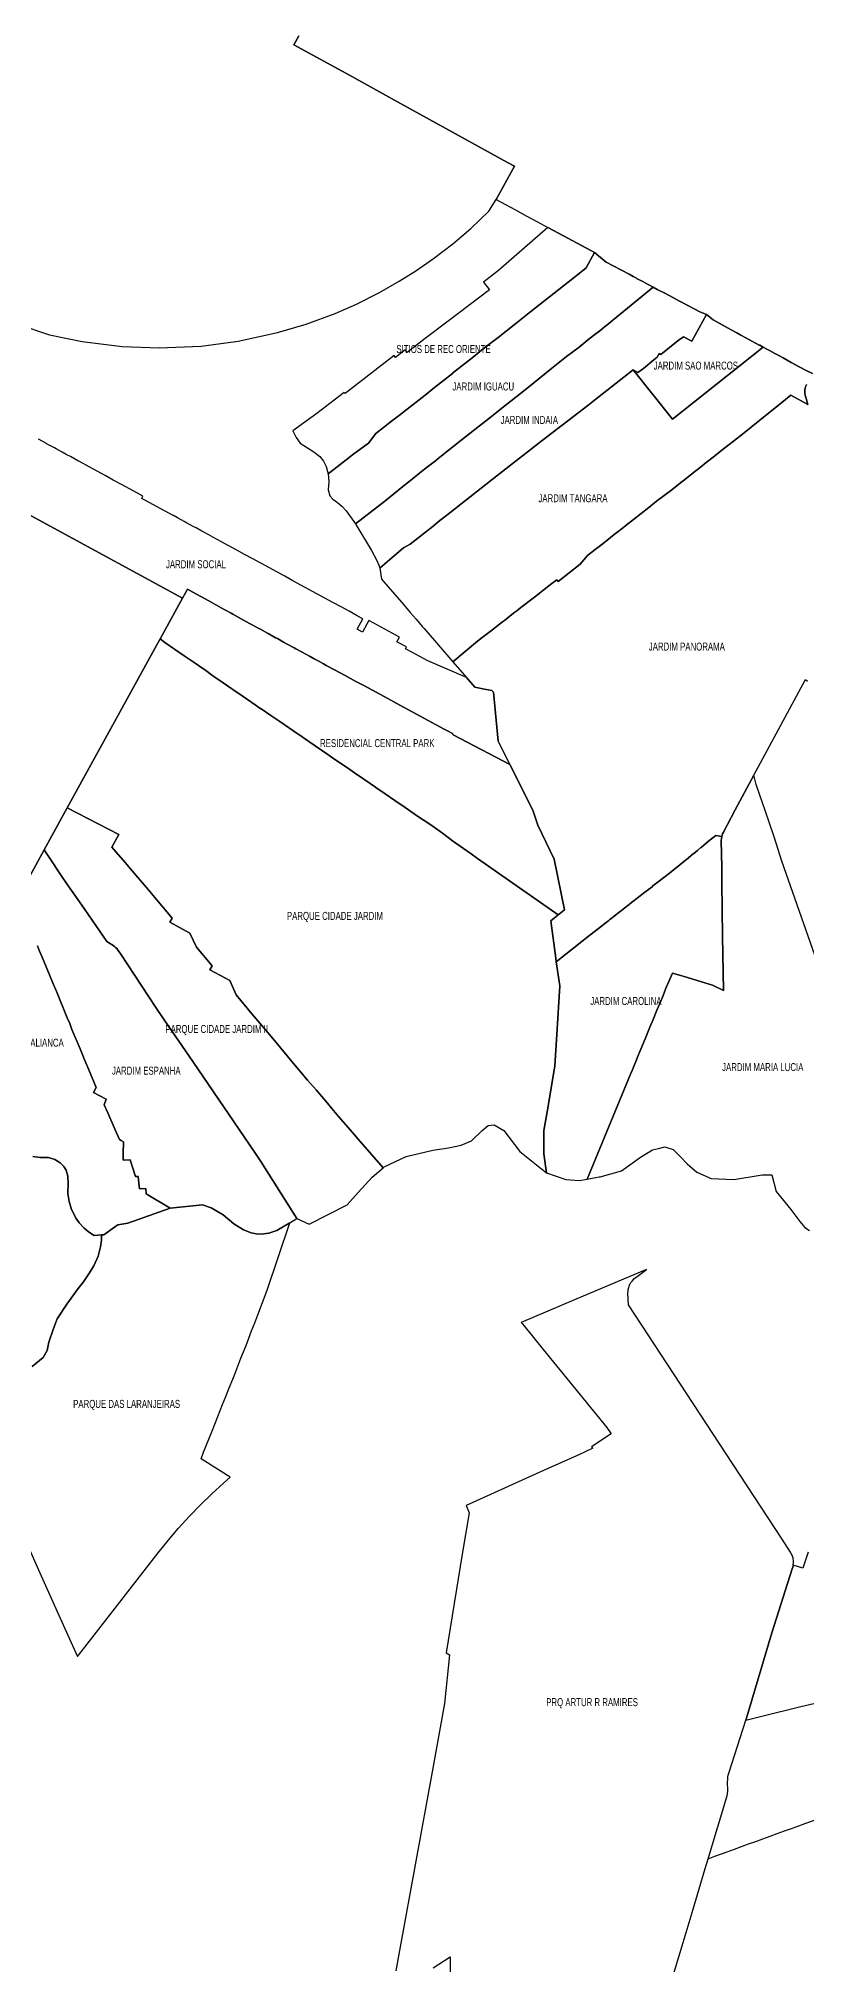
# Model space of a CAD drawing. Header units: millimetres. Extents: x 247112 to 276794, y 7363827 to 7397094.
# Drawn here: x 264609 to 265617, y 7367374 to 7369901 of the extents above; entities that cross this region are included whole.
import ezdxf
from ezdxf.enums import TextEntityAlignment as Align

# ---------------------------------------------------------------- set-up
doc = ezdxf.new("R2010")
doc.units = ezdxf.units.MM
doc.layers.add('BAIRRO', color=3, linetype='Continuous')
doc.styles.add('GEOMAIS', font='', dxfattribs={"width": 0.7, "height": 0.2})
doc.styles.get('GEOMAIS').set_extended_font_data('Arial')

msp = doc.modelspace()

# ---------------------------------------------------------------- linework, layer by layer
at = {"layer": 'BAIRRO'}
for points in [[(264540.38579, 7369540.48823), (264623.64933, 7369512.32512), (264666.60063, 7369503.53854), (264718.99036, 7369497.07626), (264767.56174, 7369495.14354), (264822.73281, 7369497.63831), (264871.19524, 7369503.99215), (264922.73477, 7369515.16631), (264960.67192, 7369526.4472), (264998.62777, 7369540.4969), (265026.47597, 7369552.68332), (265056.71574, 7369567.85582), (265082.49701, 7369582.51382), (265104.24009, 7369596.21409), (265127.51399, 7369612.35794), (265152.83814, 7369631.84049), (265176.37949, 7369651.9617), (265200.28218, 7369674.65838), (265209.76935, 7369690.02103), (265209.76935, 7369690.02103), (265229.04709, 7369724.86751), (265233.82417, 7369733.50258), (265224.57268, 7369738.60959), (265084.32998, 7369816.02646), (265017.35814, 7369852.9963), (264944.40049, 7369892.72206), (264951.03712, 7369904.82865)], [(264951.03712, 7369904.82865), (264944.40049, 7369892.72206), (265017.35814, 7369852.9963), (265084.32998, 7369816.02646), (265224.57268, 7369738.60959), (265233.82417, 7369733.50258), (265229.04709, 7369724.86751), (265209.76935, 7369690.02103), (265222.07648, 7369683.34713), (265235.2627, 7369676.19652), (265249.32799, 7369668.56921), (265263.39329, 7369660.94189), (265277.45859, 7369653.31458), (265291.52388, 7369645.68726), (265334.09935, 7369622.85435), (265338.9433, 7369620.16991), (265354.16209, 7369607.67193), (265384.18395, 7369591.70856), (265389.57023, 7369588.84454), (265393.9391, 7369586.52151), (265394.9565, 7369585.98053), (265402.10877, 7369582.17749), (265408.47033, 7369578.79489), (265409.36044, 7369578.3216), (265415.99666, 7369574.79296), (265421.27332, 7369571.98723), (265430.98592, 7369566.82279), (265436.72519, 7369563.77108), (265442.46446, 7369560.71937), (265450.41114, 7369556.49392), (265453.943, 7369554.61595), (265476.90008, 7369542.4091), (265485.77591, 7369538.79782), (265494.52699, 7369531.88777), (265510.33577, 7369523.28047), (265518.06961, 7369519.06967), (265525.80346, 7369514.85887), (265531.00609, 7369512.02623), (265537.562, 7369508.45678), (265555.12731, 7369498.89311), (265555.58751, 7369498.64255), (265560.30542, 7369496.07382), (265564.78823, 7369493.6331), (265568.33015, 7369491.70465), (265575.50307, 7369487.79926), (265580.63086, 7369485.00736), (265586.21791, 7369481.96542), (265596.93275, 7369476.13158), (265607.27353, 7369470.50141), (265616.64175, 7369465.40075), (265625.09228, 7369461.5911)], [(265625.09228, 7369461.5911), (265616.64175, 7369465.40075), (265607.27353, 7369470.50141), (265596.93275, 7369476.13158), (265586.21791, 7369481.96542), (265580.63086, 7369485.00736), (265575.50307, 7369487.79926), (265568.33015, 7369491.70465), (265564.78823, 7369493.6331), (265560.30542, 7369496.07382), (265528.18404, 7369470.60193), (265528.18404, 7369470.60193), (265468.63432, 7369423.3797), (265440.98749, 7369401.45609), (265389.48503, 7369466.40339), (265338.94982, 7369426.65313), (265329.94522, 7369419.57024), (265270.35419, 7369373.44765), (265210.71582, 7369327.28842), (265149.24202, 7369278.82887), (265133.88688, 7369266.72447), (265127.05504, 7369261.33896), (265096.79929, 7369237.48847), (265088.42, 7369232.53805), (265067.34169, 7369214.87341), (265057.15262, 7369206.23516), (265059.56461, 7369191.65505), (265088.61407, 7369157.91207), (265097.15636, 7369147.98961), (265104.75943, 7369139.15811), (265112.93229, 7369129.66476), (265115.19275, 7369127.03908), (265152.83149, 7369083.31906), (265182.78434, 7369108.15387), (265189.8522, 7369113.6446), (265200.11835, 7369121.61995), (265205.35096, 7369125.68496), (265210.34468, 7369129.56438), (265214.25499, 7369132.60213), (265218.17878, 7369135.65037), (265220.59009, 7369137.52362), (265225.42792, 7369141.28193), (265230.56238, 7369145.27069), (265234.45822, 7369148.2972), (265236.86482, 7369150.1668), (265242.39275, 7369154.46122), (265244.13628, 7369155.8157), (265247.60787, 7369158.5102), (265254.79367, 7369164.09499), (265261.70125, 7369169.46122), (265268.99294, 7369175.12584), (265283.07538, 7369185.82728), (265289.51476, 7369190.89696), (265291.2443, 7369188.58279), (265320.22893, 7369211.40216), (265329.64554, 7369222.5137), (265339.83089, 7369230.512), (265350.05521, 7369238.5409), (265359.97187, 7369246.32821), (265364.80471, 7369250.12332), (265369.99554, 7369254.1995), (265375.0224, 7369258.14701), (265380.13456, 7369262.16146), (265389.93232, 7369269.8554), (265400.26845, 7369277.9721), (265410.33547, 7369285.87748), (265420.37919, 7369294.0857), (265440.14533, 7369308.89119), (265449.57416, 7369316.31444), (265459.003, 7369323.73768), (265468.43183, 7369331.16093), (265477.86067, 7369338.58418), (265485.43472, 7369344.54717), (265487.2895, 7369346.00743), (265494.61812, 7369351.77719), (265496.71834, 7369353.43067), (265506.14717, 7369360.85392), (265515.57601, 7369368.27717), (265525.00485, 7369375.70042), (265530.8368, 7369380.29187), (265544.5786, 7369391.07648), (265567.15529, 7369409.42904), (265573.28609, 7369414.41147), (265589.48303, 7369427.57454), (265596.67092, 7369432.94455), (265618.86744, 7369420.67892), (265615.56917, 7369432.01245), (265615.38999, 7369432.66965), (265615.2333, 7369433.33257), (265615.09928, 7369434.00044), (265614.98807, 7369434.67248), (265614.89982, 7369435.34793), (265614.83462, 7369436.02598), (265614.79255, 7369436.70587), (265614.77366, 7369437.38679), (265614.77796, 7369438.06796), (265614.80546, 7369438.74859), (265614.85612, 7369439.42788), (265614.92989, 7369440.10506), (265615.02667, 7369440.77934), (265615.14636, 7369441.44992), (265615.28882, 7369442.11604), (265615.45387, 7369442.77693), (265615.64134, 7369443.43181), (265615.851, 7369444.07992), (265616.08261, 7369444.72052), (265616.3359, 7369445.35286), (265616.61058, 7369445.97621), (265616.90633, 7369446.58985), (265617.2228, 7369447.19305)], [(265617.2228, 7369447.19305), (265616.90633, 7369446.58985), (265616.61058, 7369445.97621), (265616.3359, 7369445.35286), (265616.08261, 7369444.72052), (265615.851, 7369444.07992), (265615.64134, 7369443.43181), (265615.45387, 7369442.77693), (265615.28882, 7369442.11604), (265615.14636, 7369441.44992), (265615.02667, 7369440.77934), (265614.92989, 7369440.10506), (265614.85612, 7369439.42788), (265614.80546, 7369438.74859), (265614.77796, 7369438.06796), (265614.77366, 7369437.38679), (265614.79255, 7369436.70587), (265614.83462, 7369436.02598), (265614.89982, 7369435.34793), (265614.98807, 7369434.67248), (265615.09928, 7369434.00044), (265615.2333, 7369433.33257), (265615.38999, 7369432.66965), (265615.56917, 7369432.01245), (265618.86744, 7369420.67892), (265596.67092, 7369432.94455), (265589.48303, 7369427.57454), (265573.28609, 7369414.41147), (265567.15529, 7369409.42904), (265544.5786, 7369391.07648), (265530.8368, 7369380.29187), (265525.00485, 7369375.70042), (265515.57601, 7369368.27717), (265506.14717, 7369360.85392), (265496.71834, 7369353.43067), (265494.61812, 7369351.77719), (265487.2895, 7369346.00743), (265485.43472, 7369344.54717), (265477.86067, 7369338.58418), (265468.43183, 7369331.16093), (265459.003, 7369323.73768), (265449.57416, 7369316.31444), (265440.14533, 7369308.89119), (265420.37919, 7369294.0857), (265410.33547, 7369285.87748), (265400.26845, 7369277.9721), (265389.93232, 7369269.8554), (265380.13456, 7369262.16146), (265375.0224, 7369258.14701), (265369.99554, 7369254.1995), (265364.80471, 7369250.12332), (265359.97187, 7369246.32821), (265350.05521, 7369238.5409), (265339.83089, 7369230.512), (265329.64554, 7369222.5137), (265320.22893, 7369211.40216), (265291.2443, 7369188.58279), (265289.51476, 7369190.89696), (265283.07538, 7369185.82728), (265268.99294, 7369175.12584), (265261.70125, 7369169.46122), (265254.79367, 7369164.09499), (265247.60787, 7369158.5102), (265244.13628, 7369155.8157), (265242.39275, 7369154.46122), (265236.86482, 7369150.1668), (265234.45822, 7369148.2972), (265230.56238, 7369145.27069), (265225.42792, 7369141.28193), (265220.59009, 7369137.52362), (265218.17878, 7369135.65037), (265214.25499, 7369132.60213), (265210.34468, 7369129.56438), (265205.35096, 7369125.68496), (265200.11835, 7369121.61995), (265189.8522, 7369113.6446), (265182.78434, 7369108.15387), (265152.83149, 7369083.31906), (265170.73093, 7369062.5276), (265181.67029, 7369049.82077), (265194.55222, 7369047.05825), (265204.15718, 7369045.70928), (265206.27785, 7369043.31975), (265212.5648, 7368978.82946), (265227.79096, 7368948.58861), (265258.1148, 7368888.36207), (265264.44987, 7368868.65298), (265285.77159, 7368823.9998), (265299.48907, 7368757.68663), (265281.42421, 7368743.05507), (265287.90606, 7368694.44116), (265288.64311, 7368689.41186), (265324.4347, 7368717.95786), (265328.95553, 7368721.48114), (265338.42058, 7368728.85764), (265348.04338, 7368736.35709), (265354.20201, 7368741.15677), (265357.50843, 7368743.7336), (265359.00485, 7368744.89983), (265364.21675, 7368748.96167), (265366.97348, 7368751.11011), (265369.1859, 7368752.83434), (265374.3128, 7368756.82995), (265376.28217, 7368758.36476), (265381.01469, 7368762.05301), (265384.40885, 7368764.69822), (265385.23522, 7368765.34225), (265394.75891, 7368772.76446), (265405.01271, 7368780.75568), (265414.32071, 7368788.00978), (265415.54517, 7368788.96406), (265425.76294, 7368796.9272), (265426.03479, 7368797.13907), (265435.42296, 7368804.45565), (265448.25005, 7368814.54338), (265458.30161, 7368822.79199), (265459.63989, 7368823.89023), (265468.35316, 7368831.04061), (265469.29137, 7368831.81053), (265473.84558, 7368835.54786), (265478.55936, 7368839.41612), (265478.879, 7368839.67843), (265488.61091, 7368847.66474), (265498.01046, 7368855.37829), (265505.85252, 7368853.93672), (265506.30048, 7368855.66252), (265506.30048, 7368855.66252), (265506.86571, 7368857.35354), (265507.92748, 7368859.80751), (265523.53002, 7368888.80323), (265547.99586, 7368934.21995), (265615.64943, 7369059.80739), (265618.39332, 7369057.73819)], [(264441.67216, 7369360.46201), (264624.65142, 7369261.14334), (264798.39977, 7369166.83509), (264798.39977, 7369166.83509), (264802.07528, 7369173.51056), (264804.93819, 7369178.71016), (264811.80851, 7369174.41817), (264822.12127, 7369168.75966), (264832.60499, 7369163.00735), (264842.00407, 7369157.81955), (264842.8579, 7369157.38168), (264851.91212, 7369152.38652), (264853.89014, 7369151.32841), (264862.03917, 7369146.83342), (264864.41054, 7369145.55597), (264874.31133, 7369140.10406), (264878.36478, 7369137.89942), (264886.28011, 7369133.54106), (264888.88495, 7369132.12711), (264898.53273, 7369126.82241), (264899.51412, 7369126.29499), (264909.97153, 7369120.55712), (264910.63415, 7369120.18667), (264920.44617, 7369114.80979), (264922.73557, 7369113.55093), (264930.96664, 7369109.03747), (264934.83699, 7369106.91519), (264944.59341, 7369101.56532), (264946.93841, 7369100.27945), (264955.23295, 7369095.73119), (264959.03983, 7369093.64371), (264965.71131, 7369089.97326), (264971.14125, 7369087.00797), (264976.15254, 7369084.24427), (264983.24267, 7369080.37224), (264986.67298, 7369078.47181), (264997.62407, 7369072.48629), (265011.79283, 7369065.01134), (265025.6983, 7369057.50886), (265036.08338, 7369051.90574), (265046.64449, 7369046.20765), (265057.2056, 7369040.50957), (265067.76671, 7369034.81148), (265078.41166, 7369029.06816), (265088.92337, 7369023.39672), (265099.48428, 7369017.69874), (265110.0452, 7369012.00076), (265120.60612, 7369006.30277), (265130.31473, 7369001.06464), (265131.16704, 7369000.60479), (265141.72795, 7368994.90681), (265145.99389, 7368992.60519), (265152.45389, 7368989.11979), (265153.43125, 7368987.41605), (265227.79096, 7368948.58861), (265212.5648, 7368978.82946), (265206.27785, 7369043.31975), (265204.15718, 7369045.70928), (265194.55222, 7369047.05825), (265181.67029, 7369049.82077), (265170.73093, 7369062.5276), (265119.9942, 7369084.41918), (265099.18494, 7369095.76221), (265090.71196, 7369100.38079), (265091.99904, 7369102.74216), (265079.53104, 7369109.5384), (265082.81942, 7369115.571), (265049.38151, 7369133.82636), (265042.71364, 7369137.46715), (265034.3688, 7369122.15818), (265027.5245, 7369125.89303), (265034.98412, 7369139.57803), (265027.33364, 7369143.7136), (265022.06548, 7369146.58525), (265016.79731, 7369149.4569), (265006.26097, 7369155.20021), (264995.72463, 7369160.94351), (264985.18829, 7369166.68682), (264974.65195, 7369172.43012), (264964.11561, 7369178.17343), (264953.57927, 7369183.91673), (264943.04293, 7369189.66004), (264932.50659, 7369195.40334), (264921.97025, 7369201.14665), (264911.43391, 7369206.88995), (264900.89757, 7369212.63326), (264890.36123, 7369218.37656), (264879.82489, 7369224.11987), (264869.39436, 7369229.8055), (264858.91927, 7369235.51542), (264857.4133, 7369236.33632), (264848.38293, 7369241.25873), (264834.23577, 7369248.97027), (264833.6504, 7369249.28935), (264823.69845, 7369254.71411), (264816.17261, 7369258.81641), (264813.16113, 7369260.45795), (264802.62381, 7369266.20179), (264800.3681, 7369267.43137), (264797.35515, 7369269.07371), (264791.54604, 7369272.24023), (264786.27648, 7369275.11263), (264785.86918, 7369275.33465), (264781.00846, 7369277.98421), (264769.72555, 7369284.13447), (264759.3636, 7369289.78271), (264755.44475, 7369291.91886), (264748.09896, 7369295.92301), (264744.81218, 7369297.71462), (264746.35068, 7369300.56144), (264739.10105, 7369304.51318), (264728.56464, 7369310.25652), (264723.82261, 7369312.84138), (264718.02823, 7369315.99987), (264707.49189, 7369321.74317), (264696.95555, 7369327.48648), (264686.41922, 7369333.22978), (264675.9961, 7369338.91137), (264663.06305, 7369345.96111), (264661.80694, 7369346.64581), (264651.095, 7369352.48483), (264647.57183, 7369354.40529), (264645.82683, 7369355.35649), (264640.55866, 7369358.22814), (264632.47513, 7369362.63443), (264630.19792, 7369363.87572), (264620.00712, 7369369.43068), (264619.66158, 7369369.61903), (264609.12524, 7369375.36233)], [(264589.5449, 7368786.72057), (264616.77493, 7368836.30251), (264647.0141, 7368891.36365), (264728.29505, 7369039.36446), (264759.76026, 7369096.65805), (264768.39143, 7369112.33399), (264773.21467, 7369121.09393), (264798.39977, 7369166.83509), (264624.65142, 7369261.14334), (264441.67216, 7369360.46201)], [(265665.73472, 7368591.04707), (265584.837, 7368821.45414), (265574.47454, 7368853.52874), (265562.74976, 7368887.84188), (265558.82359, 7368899.33202), (265556.29412, 7368906.73463), (265550.96552, 7368922.32906), (265547.99586, 7368934.21995), (265523.53002, 7368888.80323), (265507.92748, 7368859.80751), (265506.86571, 7368857.35354), (265506.30048, 7368855.66252), (265505.85252, 7368853.93672), (265505.40493, 7368851.30063), (265505.23055, 7368848.6325), (265505.738, 7368813.16948), (265506.02152, 7368792.89062), (265506.99859, 7368723.00593), (265507.90736, 7368651.76139), (265493.59557, 7368658.6625), (265490.78239, 7368659.5839), (265460.82371, 7368668.70512), (265449.1258, 7368672.26667), (265441.00959, 7368674.73773), (265433.10324, 7368655.62601), (265427.88384, 7368643.00937), (265425.71965, 7368637.77796), (265421.29224, 7368627.07576), (265419.9031, 7368623.71786), (265415.71703, 7368613.59903), (265411.5662, 7368603.56541), (265407.9246, 7368594.7627), (265407.35989, 7368593.39765), (265399.70005, 7368574.88183), (265394.98429, 7368563.48262), (265394.75481, 7368562.92792), (265388.11397, 7368546.87526), (265386.05929, 7368541.80498), (265374.78094, 7368514.64588), (265329.12089, 7368404.27368), (265344.85662, 7368407.09424), (265346.35659, 7368407.3631), (265346.35659, 7368407.3631), (265374.18034, 7368414.99428), (265399.14321, 7368432.92584), (265415.15198, 7368442.49205), (265422.9647, 7368444.49287), (265431.16075, 7368446.59186), (265442.2888, 7368443.07774), (265451.46456, 7368433.90198), (265460.24986, 7368424.33576), (265472.93973, 7368413.20772), (265491.87694, 7368405.20333), (265521.6465, 7368403.69009), (265558.64522, 7368409.88883), (265571.74198, 7368409.80786), (265577.2516, 7368388.14371), (265596.26348, 7368364.42715), (265596.26348, 7368364.42715), (265608.3945, 7368348.60727), (265615.0052, 7368340.64995), (265620.75895, 7368336.85492)], [(264607.80527, 7368710.25872), (264610.65318, 7368703.38801), (264614.28969, 7368695.74689), (264629.95824, 7368657.6998), (264630.80943, 7368655.6329), (264633.22829, 7368649.75931), (264647.11246, 7368616.04512), (264650.5433, 7368608.34733), (264653.12777, 7368600.67554), (264663.79867, 7368575.17617), (264668.43135, 7368564.10585), (264668.84887, 7368563.10814), (264672.68559, 7368553.93985), (264673.05534, 7368553.05629), (264685.02915, 7368524.44349), (264681.55991, 7368518.0221), (264698.17981, 7368509.09746), (264695.66825, 7368501.83268), (264700.1263, 7368491.39799), (264710.0182, 7368468.80228), (264715.56385, 7368456.03743), (264717.6449, 7368454.90424), (264720.85645, 7368453.15546), (264720.59215, 7368438.02146), (264720.43575, 7368429.0652), (264729.61077, 7368429.44093), (264736.5782, 7368407.77247), (264739.96958, 7368407.70772), (264740.98805, 7368399.1044), (264741.89284, 7368391.46124), (264750.10446, 7368391.78852), (264750.68454, 7368384.9899), (264782.08911, 7368366.07339), (264824.29389, 7368370.43313), (264836.02176, 7368366.66863), (264851.65891, 7368357.40217), (264865.7034, 7368345.52951), (264878.44478, 7368337.71094), (264888.2904, 7368333.94644), (264894.80588, 7368332.64334), (264901.46615, 7368332.06419), (264911.74613, 7368333.36728), (264922.02611, 7368336.84221), (264938.98023, 7368346.82357), (264948.38741, 7368352.57855), (264948.38741, 7368352.57855), (264900.93659, 7368427.47527), (264893.3656, 7368439.28687), (264811.60098, 7368558.48123), (264775.01061, 7368611.82172), (264763.38372, 7368629.44895), (264717.3174, 7368699.28886), (264713.86762, 7368704.45839), (264711.93606, 7368706.82988), (264710.51982, 7368708.29752), (264709.00816, 7368709.66667), (264707.40791, 7368710.93114), (264705.7263, 7368712.08522), (264703.97095, 7368713.12369), (264698.82131, 7368715.94094), (264689.47037, 7368729.91551), (264670.13869, 7368758.28899), (264670.13869, 7368758.28899), (264659.89718, 7368772.4366), (264650.54899, 7368786.22539), (264640.99683, 7368800.31505), (264621.94615, 7368828.41526), (264616.77493, 7368836.30251), (264589.5449, 7368786.72057)], [(264601.9064, 7368433.79586), (264611.54446, 7368432.66708), (264622.48497, 7368432.58025), (264630.64693, 7368430.0622), (264637.76694, 7368425.80756), (264642.45573, 7368421.03194), (264645.66841, 7368415.82218), (264647.57866, 7368408.26802), (264648.05002, 7368398.65477), (264647.96191, 7368385.59547), (264649.55477, 7368374.78244), (264652.66773, 7368364.48384), (264658.67016, 7368352.71927), (264662.55278, 7368346.71438), (264668.8846, 7368340.33228), (264674.95209, 7368335.12623), (264682.35836, 7368330.36533), (264691.91467, 7368331.09047), (264695.11932, 7368331.33364), (264695.11932, 7368331.33364), (264712.15629, 7368343.16864), (264713.44948, 7368344.06698), (264726.5847, 7368346.44717), (264782.08911, 7368366.07339), (264750.68454, 7368384.9899), (264750.10446, 7368391.78852), (264741.89284, 7368391.46124), (264740.98805, 7368399.1044), (264739.96958, 7368407.70772), (264736.5782, 7368407.77247), (264729.61077, 7368429.44093), (264720.43575, 7368429.0652), (264720.59215, 7368438.02146), (264720.85645, 7368453.15546), (264717.6449, 7368454.90424), (264715.56385, 7368456.03743), (264710.0182, 7368468.80228), (264700.1263, 7368491.39799), (264695.66825, 7368501.83268), (264698.17981, 7368509.09746), (264681.55991, 7368518.0221), (264685.02915, 7368524.44349), (264673.05534, 7368553.05629), (264672.68559, 7368553.93985), (264668.84887, 7368563.10814), (264668.43135, 7368564.10585), (264663.79867, 7368575.17617), (264653.12777, 7368600.67554), (264650.5433, 7368608.34733), (264647.11246, 7368616.04512), (264633.22829, 7368649.75931), (264630.80943, 7368655.6329), (264629.95824, 7368657.6998), (264614.28969, 7368695.74689), (264610.65318, 7368703.38801), (264607.80527, 7368710.25872)], [(264601.17378, 7368158.37859), (264615.24658, 7368170.01719), (264615.24658, 7368170.01719), (264615.24658, 7368170.01719), (264620.64355, 7368179.32974), (264620.64355, 7368179.32974), (264620.64355, 7368179.32974), (264622.75982, 7368190.33439), (264622.75982, 7368190.33439), (264622.75982, 7368190.33439), (264628.47378, 7368206.84137), (264628.47378, 7368206.84137), (264628.47378, 7368206.84137), (264633.9761, 7368220.67654), (264633.9761, 7368220.67654), (264633.9761, 7368220.67654), (264646.40924, 7368240.11985), (264646.40924, 7368240.11985), (264646.40924, 7368240.11985), (264661.35546, 7368260.88583), (264661.35546, 7368260.88583), (264661.35546, 7368260.88583), (264668.4979, 7368269.48322), (264668.4979, 7368269.48322), (264668.4979, 7368269.48322), (264676.03714, 7368281.25502), (264676.03714, 7368281.25502), (264676.03714, 7368281.25502), (264681.98917, 7368290.2492), (264681.98917, 7368290.2492), (264681.98917, 7368290.2492), (264687.80894, 7368303.34367), (264687.80894, 7368303.34367), (264687.80894, 7368303.34367), (264690.58655, 7368315.51228), (264690.58655, 7368315.51228), (264690.58655, 7368315.51228), (264692.0415, 7368324.24193), (264692.0415, 7368324.24193), (264692.0415, 7368324.24193), (264691.91467, 7368331.09047), (264691.91467, 7368331.09047), (264691.91467, 7368331.09047), (264682.35836, 7368330.36533), (264682.35836, 7368330.36533), (264682.35836, 7368330.36533), (264674.95209, 7368335.12623), (264674.95209, 7368335.12623), (264674.95209, 7368335.12623), (264668.8846, 7368340.33228), (264668.8846, 7368340.33228), (264668.8846, 7368340.33228), (264662.55278, 7368346.71438), (264662.55278, 7368346.71438), (264662.55278, 7368346.71438), (264658.67016, 7368352.71927), (264658.67016, 7368352.71927), (264658.67016, 7368352.71927), (264652.66773, 7368364.48384), (264652.66773, 7368364.48384), (264652.66773, 7368364.48384), (264649.55477, 7368374.78244), (264649.55477, 7368374.78244), (264649.55477, 7368374.78244), (264647.96191, 7368385.59547), (264647.96191, 7368385.59547), (264647.96191, 7368385.59547), (264648.05002, 7368398.65477), (264648.05002, 7368398.65477), (264648.05002, 7368398.65477), (264647.57866, 7368408.26802), (264647.57866, 7368408.26802), (264647.57866, 7368408.26802), (264645.66841, 7368415.82218), (264645.66841, 7368415.82218), (264645.66841, 7368415.82218), (264642.45573, 7368421.03194), (264642.45573, 7368421.03194), (264642.45573, 7368421.03194), (264637.76694, 7368425.80756), (264637.76694, 7368425.80756), (264637.76694, 7368425.80756), (264630.64693, 7368430.0622), (264630.64693, 7368430.0622), (264630.64693, 7368430.0622), (264622.48497, 7368432.58025), (264622.48497, 7368432.58025), (264622.48497, 7368432.58025), (264611.54446, 7368432.66708), (264611.54446, 7368432.66708), (264611.54446, 7368432.66708), (264601.9064, 7368433.79586)], [(264592.45367, 7367929.8373), (264612.96691, 7367883.51708), (264630.08058, 7367845.47154), (264654.04752, 7367792.19046), (264660.57063, 7367777.68889), (264669.93751, 7367789.82388), (264766.34623, 7367913.77794), (264779.45456, 7367930.11127), (264793.05492, 7367946.03723), (264807.13467, 7367961.54099), (264821.6807, 7367976.60814), (264836.67948, 7367991.22465), (264852.11705, 7368005.37694), (264860.82784, 7368012.88665), (264848.86432, 7368020.5693), (264848.86432, 7368020.5693), (264822.75465, 7368037.33621), (264825.90882, 7368045.70223), (264836.54791, 7368072.60892), (264841.4499, 7368085.00623), (264850.76172, 7368108.24934), (264855.05219, 7368118.90982), (264859.59884, 7368130.25913), (264864.17653, 7368141.8062), (264866.811, 7368148.45159), (264869.45015, 7368155.10878), (264872.20468, 7368162.05701), (264875.00051, 7368169.1094), (264881.71836, 7368186.055), (264888.99356, 7368205.10865), (264892.98975, 7368215.59142), (264896.98594, 7368226.07418), (264903.2091, 7368242.3987), (264909.43226, 7368258.72322), (264938.98023, 7368346.82357), (264922.02611, 7368336.84221), (264911.74613, 7368333.36728), (264901.46615, 7368332.06419), (264894.80588, 7368332.64334), (264888.2904, 7368333.94644), (264878.44478, 7368337.71094), (264865.7034, 7368345.52951), (264851.65891, 7368357.40217), (264836.02176, 7368366.66863), (264824.29389, 7368370.43313), (264782.08911, 7368366.07339), (264726.5847, 7368346.44717), (264713.44948, 7368344.06698), (264712.15629, 7368343.16864), (264695.11932, 7368331.33364), (264691.91467, 7368331.09047), (264692.0415, 7368324.24193), (264690.58655, 7368315.51228), (264687.80894, 7368303.34367), (264681.98917, 7368290.2492), (264676.03714, 7368281.25502), (264668.4979, 7368269.48322), (264661.35546, 7368260.88583), (264646.40924, 7368240.11985), (264633.9761, 7368220.67654), (264628.47378, 7368206.84137), (264622.75982, 7368190.33439), (264620.64355, 7368179.32974), (264615.24658, 7368170.01719), (264601.17378, 7368158.37859)], [(265430.53887, 7367321.47033), (265453.73559, 7367398.19323), (265468.21093, 7367446.07023), (265484.26618, 7367499.43452), (265488.02057, 7367511.98306), (265512.4037, 7367593.48021), (265512.75778, 7367594.93488), (265513.31126, 7367597.87708), (265513.65631, 7367600.85094), (265513.75009, 7367602.34514), (265513.7796, 7367605.3388), (265513.48525, 7367609.74456), (265513.39685, 7367612.58672), (265513.60907, 7367616.84579), (265513.97957, 7367619.66507), (265514.46565, 7367622.16555), (265515.46419, 7367625.85299), (265537.24688, 7367694.34374), (265540.45561, 7367704.43286), (265571.60192, 7367808.91876), (265598.14533, 7367892.86834), (265598.97066, 7367895.13916), (265599.38658, 7367896.69574), (265599.69259, 7367898.2776), (265599.94241, 7367900.68081), (265599.96831, 7367902.29178), (265599.88146, 7367903.90062), (265599.68228, 7367905.49945), (265599.37175, 7367907.08042), (265598.70065, 7367909.40151), (265598.11957, 7367910.90427), (265597.05456, 7367913.07304), (265596.2207, 7367914.45166), (265584.96228, 7367931.67372), (265519.97873, 7368030.97298), (265383.45333, 7368239.33692), (265382.79749, 7368254.44045), (265382.87755, 7368257.02718), (265383.22148, 7368259.5922), (265383.8257, 7368262.10865), (265384.3701, 7368263.74626), (265385.39274, 7368266.12361), (265386.65294, 7368268.38403), (265388.1375, 7368270.50386), (265389.83088, 7368272.46091), (265391.06714, 7368273.66499), (265393.06818, 7368275.30616), (265407.26996, 7368285.78622), (265368.5433, 7368269.66409), (265312.53494, 7368245.8739), (265242.6433, 7368216.18663), (265244.30754, 7368214.14254), (265244.30754, 7368214.14254), (265271.66385, 7368180.54249), (265355.11251, 7368078.47158), (265360.80834, 7368070.18322), (265334.71411, 7368053.05593), (265336.70903, 7368050.95464), (265318.16056, 7368042.58253), (265271.88335, 7368021.69469), (265225.60613, 7368000.80685), (265179.32892, 7367979.919), (265170.3514, 7367975.86687), (265174.27241, 7367966.32805), (265165.33092, 7367911.87679), (265144.1079, 7367782.63433), (265148.68649, 7367779.77553), (265142.23888, 7367716.22698), (265125.79764, 7367626.3305), (265083.16134, 7367391.81189), (265078.22702, 7367365.31714)], [(265619.22203, 7367914.61077), (265612.42294, 7367893.68336), (265599.57735, 7367897.68187), (265599.38658, 7367896.69574), (265598.97066, 7367895.13916), (265598.14533, 7367892.86834), (265571.60192, 7367808.91876), (265540.45561, 7367704.43286), (265537.24688, 7367694.34374), (265537.24688, 7367694.34374), (265558.41093, 7367699.49296), (265609.49494, 7367711.92172), (265626.49208, 7367716.05713)], [(265430.53887, 7367321.47033), (265453.73559, 7367398.19323), (265468.21093, 7367446.07023), (265484.26618, 7367499.43452), (265488.02057, 7367511.98306), (265496.56744, 7367515.50769), (265496.56744, 7367515.50769), (265496.56744, 7367515.50769), (265512.94609, 7367521.46281), (265522.34416, 7367524.87985), (265531.74224, 7367528.2969), (265541.14031, 7367531.71395), (265550.53838, 7367535.13099), (265559.93646, 7367538.54804), (265569.33453, 7367541.96509), (265578.7326, 7367545.38213), (265588.13068, 7367548.79918), (265597.52875, 7367552.21623), (265606.92683, 7367555.63327), (265616.3249, 7367559.05032), (265627.60259, 7367563.15078)], [(265127.11111, 7367369.03384), (265149.52384, 7367383.4218), (265148.99153, 7367326.46488)]]:
    msp.add_lwpolyline(points, dxfattribs=at)
for points in [[(265334.09935, 7369622.85435), (265291.52388, 7369645.68726), (265277.45859, 7369653.31458), (265212.72839, 7369596.68744), (265193.31969, 7369581.45179), (265201.10337, 7369571.49699), (265146.83424, 7369530.22102), (265116.67417, 7369507.2819), (265093.00062, 7369489.27629), (265090.55189, 7369492.43626), (265077.75891, 7369482.70617), (265075.86283, 7369485.13696), (265042.9478, 7369459.45157), (265011.79049, 7369435.15468), (265010.57018, 7369436.73527), (264997.42581, 7369426.73799), (264974.3259, 7369409.16878), (264943.03312, 7369386.49736), (264947.48824, 7369377.71574), (264952.61406, 7369370.16191), (264962.29823, 7369363.90755), (264970.77187, 7369358.86372), (264978.43851, 7369352.81111), (264983.48235, 7369346.355), (264986.91216, 7369339.49538), (264988.58162, 7369332.95666), (264989.3332, 7369330.01296), (265016.84344, 7369351.36715), (265021.51588, 7369354.77186), (265042.40694, 7369369.99475), (265052.12617, 7369382.91059), (265062.07397, 7369390.66944), (265072.47192, 7369398.77939), (265082.97291, 7369406.9697), (265093.1239, 7369414.88703), (265116.4614, 7369433.08927), (265128.8809, 7369442.97451), (265140.71177, 7369452.1976), (265152.64485, 7369461.50038), (265152.37356, 7369461.83464), (265175.98226, 7369480.41061), (265182.27678, 7369485.36331), (265188.60633, 7369490.34357), (265200.37107, 7369499.60038), (265212.2539, 7369508.95011), (265235.62839, 7369527.34179), (265255.27572, 7369542.80084), (265316.57816, 7369590.97981), (265327.99719, 7369600.01835), (265338.9433, 7369620.16991), (265334.09935, 7369622.85435)], [(264989.3332, 7369330.01296), (264990.14021, 7369319.92529), (264989.53495, 7369309.0306), (264991.55249, 7369301.16221), (264995.3858, 7369296.52188), (265001.64016, 7369292.28505), (265007.49102, 7369287.44297), (265013.14011, 7369281.39036), (265025.1789, 7369264.1921), (265063.6578, 7369294.19404), (265087.25823, 7369313.41531), (265099.56831, 7369323.01045), (265109.71806, 7369331.00623), (265119.78569, 7369338.93733), (265130.13593, 7369347.09105), (265133.24504, 7369349.54035), (265140.36264, 7369355.14746), (265163.56555, 7369373.42628), (265175.7169, 7369383.10529), (265188.03468, 7369392.85634), (265199.8827, 7369402.23551), (265223.32123, 7369420.79002), (265235.69367, 7369430.32102), (265247.72799, 7369440.02889), (265259.24783, 7369449.32176), (265282.51341, 7369468.0897), (265302.2208, 7369483.96471), (265318.56822, 7369495.95673), (265332.00992, 7369507.00545), (265339.28095, 7369512.71314), (265345.70243, 7369517.75395), (265351.69354, 7369522.45692), (265354.94574, 7369525.00987), (265363.10473, 7369531.4146), (265415.99666, 7369574.79296), (265409.36044, 7369578.3216), (265408.47033, 7369578.79489), (265402.10877, 7369582.17749), (265394.9565, 7369585.98053), (265393.9391, 7369586.52151), (265389.57023, 7369588.84454), (265384.18395, 7369591.70856), (265354.16209, 7369607.67193), (265338.9433, 7369620.16991), (265327.99719, 7369600.01835), (265316.57816, 7369590.97981), (265255.27572, 7369542.80084), (265235.62839, 7369527.34179), (265212.2539, 7369508.95011), (265200.37107, 7369499.60038), (265188.60633, 7369490.34357), (265182.27678, 7369485.36331), (265175.98226, 7369480.41061), (265152.37356, 7369461.83464), (265152.64485, 7369461.50038), (265140.71177, 7369452.1976), (265128.8809, 7369442.97451), (265116.4614, 7369433.08927), (265093.1239, 7369414.88703), (265082.97291, 7369406.9697), (265072.47192, 7369398.77939), (265062.07397, 7369390.66944), (265052.12617, 7369382.91059), (265042.40694, 7369369.99475), (265021.51588, 7369354.77186), (265016.84344, 7369351.36715), (264989.3332, 7369330.01296)], [(265485.77591, 7369538.79782), (265476.90008, 7369542.4091), (265453.943, 7369554.61595), (265450.41114, 7369556.49392), (265442.46446, 7369560.71937), (265436.72519, 7369563.77108), (265430.98592, 7369566.82279), (265421.27332, 7369571.98723), (265415.99666, 7369574.79296), (265363.10473, 7369531.4146), (265354.94574, 7369525.00987), (265351.69354, 7369522.45692), (265345.70243, 7369517.75395), (265339.28095, 7369512.71314), (265332.00992, 7369507.00545), (265318.56822, 7369495.95673), (265302.2208, 7369483.96471), (265282.51341, 7369468.0897), (265259.24783, 7369449.32176), (265247.72799, 7369440.02889), (265235.69367, 7369430.32102), (265223.32123, 7369420.79002), (265199.8827, 7369402.23551), (265188.03468, 7369392.85634), (265175.7169, 7369383.10529), (265163.56555, 7369373.42628), (265140.36264, 7369355.14746), (265133.24504, 7369349.54035), (265130.13593, 7369347.09105), (265119.78569, 7369338.93733), (265109.71806, 7369331.00623), (265099.56831, 7369323.01045), (265087.25823, 7369313.41531), (265063.6578, 7369294.19404), (265025.1789, 7369264.1921), (265025.85059, 7369263.23255), (265046.22769, 7369229.1362), (265052.88556, 7369216.82924), (265055.71397, 7369209.80698), (265057.15262, 7369206.23516), (265067.34169, 7369214.87341), (265088.42, 7369232.53805), (265096.79929, 7369237.48847), (265127.05504, 7369261.33896), (265133.88688, 7369266.72447), (265149.24202, 7369278.82887), (265210.71582, 7369327.28842), (265270.35419, 7369373.44765), (265329.94522, 7369419.57024), (265338.94982, 7369426.65313), (265389.48503, 7369466.40339), (265395.81083, 7369462.96484), (265402.95726, 7369468.21654), (265416.70772, 7369479.27751), (265421.25984, 7369482.93927), (265423.86147, 7369487.71278), (265425.85369, 7369486.6346), (265448.58821, 7369504.92242), (265455.79002, 7369509.7862), (265466.71512, 7369503.87283), (265485.77591, 7369538.79782)], [(265466.71512, 7369503.87283), (265455.79002, 7369509.7862), (265448.58821, 7369504.92242), (265425.85369, 7369486.6346), (265423.86147, 7369487.71278), (265421.25984, 7369482.93927), (265416.70772, 7369479.27751), (265402.95726, 7369468.21654), (265395.81083, 7369462.96484), (265389.48503, 7369466.40339), (265440.98749, 7369401.45609), (265468.63432, 7369423.3797), (265528.18404, 7369470.60193), (265560.30542, 7369496.07382), (265555.58751, 7369498.64255), (265555.12731, 7369498.89311), (265537.562, 7369508.45678), (265531.00609, 7369512.02623), (265525.80346, 7369514.85887), (265518.06961, 7369519.06967), (265510.33577, 7369523.28047), (265494.52699, 7369531.88777), (265485.77591, 7369538.79782), (265466.71512, 7369503.87283)], [(264768.81888, 7369113.11031), (264775.18969, 7369108.3805), (264800.39249, 7369091.16404), (264813.64253, 7369082.22064), (264825.02986, 7369074.54665), (264827.04828, 7369072.95166), (264838.07898, 7369064.82476), (264839.3668, 7369063.94271), (264851.80462, 7369055.42389), (264862.95846, 7369047.78447), (264864.24243, 7369046.90506), (264876.68025, 7369038.38623), (264887.91919, 7369030.68854), (264889.07929, 7369029.89397), (264901.10402, 7369021.65808), (264901.51859, 7369021.37413), (264914.0499, 7369012.79712), (264925.93445, 7369004.65139), (264949.98961, 7368988.17569), (264950.80816, 7368987.61506), (264964.03477, 7368978.54993), (264988.89774, 7368961.527), (264995.24293, 7368957.17508), (265013.77086, 7368944.49107), (265014.68524, 7368943.85879), (265027.165, 7368935.31724), (265029.16338, 7368933.94853), (265051.67623, 7368918.52918), (265051.95579, 7368918.33771), (265064.11279, 7368910.01121), (265076.85286, 7368901.28537), (265090.46795, 7368891.96022), (265102.40292, 7368883.7858), (265114.58026, 7368875.44538), (265114.84074, 7368875.26697), (265127.11272, 7368866.86173), (265139.55055, 7368858.3429), (265152.5089, 7368848.29201), (265177.14623, 7368831.04984), (265185.47078, 7368825.224), (265204.25423, 7368812.0786), (265291.29853, 7368751.05274), (265299.48907, 7368757.68663), (265285.77159, 7368823.9998), (265264.44987, 7368868.65298), (265258.1148, 7368888.36207), (265227.79096, 7368948.58861), (265153.43125, 7368987.41605), (265152.45389, 7368989.11979), (265145.99389, 7368992.60519), (265141.72795, 7368994.90681), (265131.16704, 7369000.60479), (265130.31473, 7369001.06464), (265120.60612, 7369006.30277), (265110.0452, 7369012.00076), (265099.48428, 7369017.69874), (265088.92337, 7369023.39672), (265078.41166, 7369029.06816), (265067.76671, 7369034.81148), (265057.2056, 7369040.50957), (265046.64449, 7369046.20765), (265036.08338, 7369051.90574), (265025.6983, 7369057.50886), (265011.79283, 7369065.01134), (264997.62407, 7369072.48629), (264986.67298, 7369078.47181), (264983.24267, 7369080.37224), (264976.15254, 7369084.24427), (264971.14125, 7369087.00797), (264965.71131, 7369089.97326), (264959.03983, 7369093.64371), (264955.23295, 7369095.73119), (264946.93841, 7369100.27945), (264944.59341, 7369101.56532), (264934.83699, 7369106.91519), (264930.96664, 7369109.03747), (264922.73557, 7369113.55093), (264920.44617, 7369114.80979), (264910.63415, 7369120.18667), (264909.97153, 7369120.55712), (264899.51412, 7369126.29499), (264898.53273, 7369126.82241), (264888.88495, 7369132.12711), (264886.28011, 7369133.54106), (264878.36478, 7369137.89942), (264874.31133, 7369140.10406), (264864.41054, 7369145.55597), (264862.03917, 7369146.83342), (264853.89014, 7369151.32841), (264851.91212, 7369152.38652), (264842.8579, 7369157.38168), (264842.00407, 7369157.81955), (264832.60499, 7369163.00735), (264822.12127, 7369168.75966), (264811.80851, 7369174.41817), (264804.93819, 7369178.71016), (264802.07528, 7369173.51056), (264798.39977, 7369166.83509), (264773.21467, 7369121.09393), (264768.81888, 7369113.11031)], [(265275.81576, 7368412.62181), (265272.23952, 7368437.50994), (265272.23952, 7368467.90303), (265277.56615, 7368497.35612), (265286.65274, 7368552.81566), (265289.47271, 7368593.86199), (265293.23268, 7368658.09479), (265288.64311, 7368689.41186), (265287.90606, 7368694.44116), (265281.42421, 7368743.05507), (265291.29853, 7368751.05274), (265204.25423, 7368812.0786), (265185.47078, 7368825.224), (265177.14623, 7368831.04984), (265152.5089, 7368848.29201), (265139.55055, 7368858.3429), (265127.11272, 7368866.86173), (265114.84074, 7368875.26697), (265114.58026, 7368875.44538), (265102.40292, 7368883.7858), (265090.46795, 7368891.96022), (265076.85286, 7368901.28537), (265064.11279, 7368910.01121), (265051.95579, 7368918.33771), (265051.67623, 7368918.52918), (265029.16338, 7368933.94853), (265027.165, 7368935.31724), (265014.68524, 7368943.85879), (265013.77086, 7368944.49107), (264995.24293, 7368957.17508), (264988.89774, 7368961.527), (264964.03477, 7368978.54993), (264950.80816, 7368987.61506), (264949.98961, 7368988.17569), (264925.93445, 7369004.65139), (264914.0499, 7369012.79712), (264901.51859, 7369021.37413), (264901.10402, 7369021.65808), (264889.07929, 7369029.89397), (264887.91919, 7369030.68854), (264876.68025, 7369038.38623), (264864.24243, 7369046.90506), (264862.95846, 7369047.78447), (264851.80462, 7369055.42389), (264839.3668, 7369063.94271), (264838.07898, 7369064.82476), (264827.04828, 7369072.95166), (264825.02986, 7369074.54665), (264813.64253, 7369082.22064), (264800.39249, 7369091.16404), (264775.18969, 7369108.3805), (264768.81888, 7369113.11031), (264759.76026, 7369096.65805), (264728.29505, 7369039.36446), (264647.0141, 7368891.36365), (264714.56156, 7368856.43724), (264705.45327, 7368839.72892), (264711.35927, 7368833.52754), (264723.08388, 7368819.73014), (264732.29843, 7368808.88655), (264742.63422, 7368796.72351), (264753.03334, 7368784.48593), (264763.9625, 7368771.33827), (264784.76074, 7368746.86312), (264781.7395, 7368741.34856), (264808.01559, 7368726.98058), (264816.41524, 7368708.68436), (264836.98568, 7368684.04084), (264834.24615, 7368679.03266), (264860.41034, 7368664.72586), (264868.63634, 7368646.12316), (264889.28669, 7368621.38391), (264909.72157, 7368596.90281), (264921.0245, 7368583.36598), (264941.65286, 7368558.60372), (264962.17021, 7368533.97473), (264973.8226, 7368521.36239), (264988.36122, 7368503.91025), (264994.18861, 7368496.91507), (265002.81285, 7368486.56254), (265012.55296, 7368475.43033), (265023.89156, 7368462.41318), (265028.71118, 7368456.88007), (265061.45845, 7368419.28494), (265062.89516, 7368420.54825), (265091.86767, 7368433.9412), (265126.58001, 7368442.14097), (265147.07943, 7368445.14755), (265164.02561, 7368448.97411), (265177.41856, 7368454.71394), (265191.63149, 7368468.10689), (265199.2846, 7368474.66671), (265207.21104, 7368475.48668), (265219.78402, 7368468.10689), (265240.83009, 7368440.50101), (265275.81576, 7368412.62181)], [(265061.45845, 7368419.28494), (265028.71118, 7368456.88007), (265023.89156, 7368462.41318), (265012.55296, 7368475.43033), (265002.81285, 7368486.56254), (264994.18861, 7368496.91507), (264988.36122, 7368503.91025), (264973.8226, 7368521.36239), (264962.17021, 7368533.97473), (264941.65286, 7368558.60372), (264921.0245, 7368583.36598), (264909.72157, 7368596.90281), (264889.28669, 7368621.38391), (264868.63634, 7368646.12316), (264860.41034, 7368664.72586), (264834.24615, 7368679.03266), (264836.98568, 7368684.04084), (264816.41524, 7368708.68436), (264808.01559, 7368726.98058), (264781.7395, 7368741.34856), (264784.76074, 7368746.86312), (264763.9625, 7368771.33827), (264753.03334, 7368784.48593), (264742.63422, 7368796.72351), (264732.29843, 7368808.88655), (264723.08388, 7368819.73014), (264711.35927, 7368833.52754), (264705.45327, 7368839.72892), (264714.56156, 7368856.43724), (264647.0141, 7368891.36365), (264616.77493, 7368836.30251), (264621.94615, 7368828.41526), (264640.99683, 7368800.31505), (264650.54899, 7368786.22539), (264659.89718, 7368772.4366), (264670.13869, 7368758.28899), (264689.47037, 7368729.91551), (264698.82131, 7368715.94094), (264703.97095, 7368713.12369), (264705.7263, 7368712.08522), (264707.40791, 7368710.93114), (264709.00816, 7368709.66667), (264710.51982, 7368708.29752), (264711.93606, 7368706.82988), (264713.86762, 7368704.45839), (264717.3174, 7368699.28886), (264763.38372, 7368629.44895), (264775.01061, 7368611.82172), (264811.60098, 7368558.48123), (264893.3656, 7368439.28687), (264900.93659, 7368427.47527), (264948.38741, 7368352.57855), (264964.56441, 7368344.99944), (265014.24321, 7368370.52968), (265028.72947, 7368386.65588), (265047.04228, 7368406.60865), (265061.45845, 7368419.28494)], [(265329.12089, 7368404.27368), (265374.78094, 7368514.64588), (265386.05929, 7368541.80498), (265388.11397, 7368546.87526), (265394.75481, 7368562.92792), (265394.98429, 7368563.48262), (265399.70005, 7368574.88183), (265407.35989, 7368593.39765), (265407.9246, 7368594.7627), (265411.5662, 7368603.56541), (265415.71703, 7368613.59903), (265419.9031, 7368623.71786), (265421.29224, 7368627.07576), (265425.71965, 7368637.77796), (265427.88384, 7368643.00937), (265433.10324, 7368655.62601), (265441.00959, 7368674.73773), (265449.1258, 7368672.26667), (265460.82371, 7368668.70512), (265490.78239, 7368659.5839), (265493.59557, 7368658.6625), (265507.90736, 7368651.76139), (265506.99859, 7368723.00593), (265506.02152, 7368792.89062), (265505.738, 7368813.16948), (265505.23055, 7368848.6325), (265505.40493, 7368851.30063), (265505.85252, 7368853.93672), (265498.01046, 7368855.37829), (265488.61091, 7368847.66474), (265478.879, 7368839.67843), (265478.55936, 7368839.41612), (265473.84558, 7368835.54786), (265469.29137, 7368831.81053), (265468.35316, 7368831.04061), (265459.63989, 7368823.89023), (265458.30161, 7368822.79199), (265448.25005, 7368814.54338), (265435.42296, 7368804.45565), (265426.03479, 7368797.13907), (265425.76294, 7368796.9272), (265415.54517, 7368788.96406), (265414.32071, 7368788.00978), (265405.01271, 7368780.75568), (265394.75891, 7368772.76446), (265385.23522, 7368765.34225), (265384.40885, 7368764.69822), (265381.01469, 7368762.05301), (265376.28217, 7368758.36476), (265374.3128, 7368756.82995), (265369.1859, 7368752.83434), (265366.97348, 7368751.11011), (265364.21675, 7368748.96167), (265359.00485, 7368744.89983), (265357.50843, 7368743.7336), (265354.20201, 7368741.15677), (265348.04338, 7368736.35709), (265338.42058, 7368728.85764), (265328.95553, 7368721.48114), (265324.4347, 7368717.95786), (265288.64311, 7368689.41186), (265293.23268, 7368658.09479), (265289.47271, 7368593.86199), (265286.65274, 7368552.81566), (265277.56615, 7368497.35612), (265272.23952, 7368467.90303), (265272.23952, 7368437.50994), (265275.81576, 7368412.62181), (265301.23503, 7368403.60207), (265319.27452, 7368402.50876), (265329.12089, 7368404.27368)]]:
    msp.add_lwpolyline(points, close=True, dxfattribs=at)

# ---------------------------------------------------------------- texts
at = {"layer": 'BAIRRO', "style": 'GEOMAIS', "width": 0.7}
for s, p in [('SITIOS DE REC ORIENTE', (265140.79009, 7369493.67324)), ('JARDIM SAO MARCOS', (265471.86093, 7369471.91126)), ('JARDIM IGUACU', (265192.93811, 7369444.50621)), ('JARDIM INDAIA', (265253.34457, 7369400.50257)), ('JARDIM TANGARA', (265310.6257, 7369297.81704)), ('JARDIM SOCIAL', (264815.95341, 7369211.2108)), ('JARDIM PANORAMA', (265460.01686, 7369103.15414)), ('RESIDENCIAL CENTRAL PARK', (265053.8143, 7368976.4743)), ('PARQUE CIDADE JARDIM', (264998.2652, 7368748.36441)), ('JARDIM CAROLINA', (265380.09381, 7368638.03751)), ('PARQUE CIDADE JARDIM II', (264843.08728, 7368599.91918)), ('JARDIM ALIANCA', (264599.95419, 7368583.29639)), ('JARDIM ESPANHA', (264750.72745, 7368546.57249)), ('JARDIM MARIA LUCIA', (265559.65867, 7368551.32003)), ('PARQUE DAS LARANJEIRAS', (264724.9307, 7368107.91545)), ('PRQ ARTUR R RAMIRES', (265335.67472, 7367716.44962))]:
    msp.add_text(s, height=10.5, dxfattribs=at).set_placement(p, align=Align.MIDDLE)

doc.saveas('drawing.dxf')
